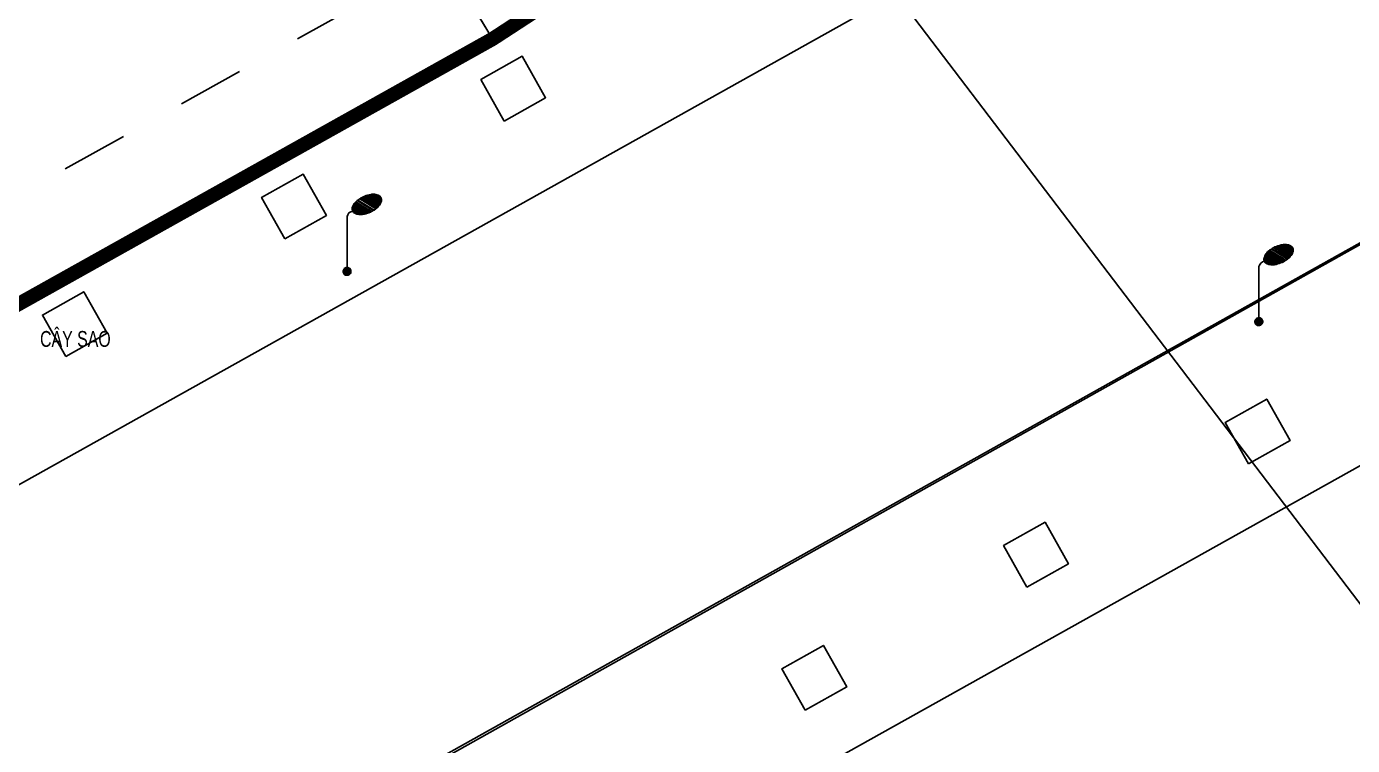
# Model space of a CAD drawing. Header units: millimetres. Extents: x 100 to 288, y -65 to 177.
# Drawn here: x 180.284 to 182.277, y 163.089 to 164.168 of the extents above; entities that cross this region are included whole.
import ezdxf

# ---------------------------------------------------------------- set-up
doc = ezdxf.new("R2010")
doc.units = ezdxf.units.MM
doc.header["$LTSCALE"] = 0.3
doc.header["$MEASUREMENT"] = 0
doc.linetypes.add('DASHDOTX2', pattern=[2, 1, -0.5, 0, -0.5])
doc.linetypes.add('DASHED2', pattern=[0.375, 0.25, -0.125])
for name, color, linetype in [('HATCH', 8, 'CONTINUOUS'), ('HATCH1', 8, 'CONTINUOUS'), ('Ky hieu', 7, 'CONTINUOUS'), ('LAYER 1', 1, 'CONTINUOUS'), ('THAY', 4, 'CONTINUOUS')]:
    doc.layers.add(name, color=color, linetype=linetype)
doc.styles.add('DIM', font='VAVON.TTF')
doc.linetypes.add('FENCELINE2', pattern='A,0.25,-0.1,[132,ltypeshp.shx,S=0.1,R=0,X=-0.1,Y=0],-0.1,1', length=1.45)

# ---------------------------------------------------------------- blocks, each defined once
blk = doc.blocks.new('Cot den')
at = {"layer": 'Ky hieu', "color": 5, "linetype": 'Continuous'}
for p, q in [((474185.965, 1112245.026), (474185.991, 1112245.093)), ((474185.965, 1112242.67), (474185.965, 1112245.026)), ((474185.991, 1112245.093), (474186.045, 1112245.174)), ((474186.045, 1112245.174), (474186.126, 1112245.228)), ((474186.126, 1112245.228), (474186.193, 1112245.255))]:
    blk.add_line(p, q, dxfattribs=at)
mesh = blk.add_polyface(dxfattribs=at)
corners = [(474186.293, 1112245.159), (474186.24, 1112245.199), (474186.324, 1112245.147), (474186.222, 1112245.225), (474186.388, 1112245.122), (474186.202, 1112245.255), (474186.426, 1112245.115), (474186.192, 1112245.289), (474186.489, 1112245.105), (474186.184, 1112245.319), (474186.528, 1112245.105), (474186.186, 1112245.362), (474186.599, 1112245.106), (474186.187, 1112245.386), (474186.631, 1112245.111), (474186.204, 1112245.434), (474186.707, 1112245.122), (474186.22, 1112245.483), (474186.772, 1112245.14), (474186.246, 1112245.526), (474186.839, 1112245.159), (474186.272, 1112245.571), (474186.898, 1112245.183), (474186.31, 1112245.616), (474186.965, 1112245.21), (474186.343, 1112245.654), (474187.016, 1112245.237), (474186.397, 1112245.701), (474187.086, 1112245.274), (474186.425, 1112245.727), (474187.119, 1112245.297), (474186.505, 1112245.781), (474187.199, 1112245.351), (474186.538, 1112245.804), (474187.227, 1112245.377), (474186.608, 1112245.841), (474187.281, 1112245.424), (474186.658, 1112245.868), (474187.313, 1112245.462), (474186.726, 1112245.896), (474187.352, 1112245.507), (474186.785, 1112245.919), (474187.378, 1112245.552), (474186.851, 1112245.938), (474187.404, 1112245.595), (474186.917, 1112245.956), (474187.42, 1112245.644), (474186.993, 1112245.967), (474187.436, 1112245.692), (474187.025, 1112245.972), (474187.438, 1112245.716), (474187.095, 1112245.973), (474187.44, 1112245.759), (474187.135, 1112245.973), (474187.432, 1112245.789), (474187.422, 1112245.824), (474187.197, 1112245.963), (474187.422, 1112245.824), (474187.401, 1112245.854), (474187.235, 1112245.956), (474187.384, 1112245.879), (474187.3, 1112245.931), (474187.331, 1112245.919)]
mesh.append_faces([[corners[k] for k in face] for face in [(0, 0, 2, 1), (1, 2, 4, 3), (3, 4, 6, 5), (5, 6, 8, 7), (7, 8, 10, 9), (9, 10, 12, 11), (11, 12, 14, 13), (13, 14, 16, 15), (15, 16, 18, 17), (17, 18, 20, 19), (19, 20, 22, 21), (21, 22, 24, 23), (23, 24, 26, 25), (25, 26, 28, 27), (27, 28, 30, 29), (29, 30, 32, 31), (31, 32, 34, 33), (33, 34, 36, 35), (35, 36, 38, 37), (37, 38, 40, 39), (39, 40, 42, 41), (41, 42, 44, 43), (43, 44, 46, 45), (45, 46, 48, 47), (47, 48, 50, 49), (49, 50, 52, 51), (51, 52, 54, 53), (53, 54, 57, 56), (56, 55, 58, 59), (59, 58, 60, 61), (61, 60, 62, 62)]], dxfattribs={"vtx0": -1, "vtx2": -1, "color": 5})
mesh = blk.add_polyface(dxfattribs=at)
corners = [(474185.872, 1112242.529), (474185.856, 1112242.542), (474185.903, 1112242.513), (474185.846, 1112242.551), (474185.909, 1112242.511), (474185.832, 1112242.567), (474185.934, 1112242.504), (474185.824, 1112242.577), (474185.943, 1112242.503), (474185.815, 1112242.594), (474185.965, 1112242.501), (474185.808, 1112242.608), (474185.978, 1112242.502), (474185.804, 1112242.623), (474185.995, 1112242.504), (474185.799, 1112242.639), (474186.01, 1112242.508), (474185.798, 1112242.655), (474186.026, 1112242.513), (474185.796, 1112242.67), (474186.039, 1112242.519), (474185.796, 1112242.67), (474186.057, 1112242.529), (474185.798, 1112242.689), (474186.065, 1112242.535), (474185.799, 1112242.7), (474186.084, 1112242.551), (474185.806, 1112242.723), (474186.089, 1112242.557), (474185.808, 1112242.732), (474186.105, 1112242.577), (474185.82, 1112242.754), (474186.109, 1112242.585), (474185.824, 1112242.762), (474186.121, 1112242.608), (474185.84, 1112242.782), (474186.123, 1112242.616), (474185.846, 1112242.789), (474186.13, 1112242.639), (474185.864, 1112242.804), (474186.131, 1112242.65), (474185.872, 1112242.81), (474186.133, 1112242.67), (474185.89, 1112242.82), (474186.131, 1112242.684), (474185.903, 1112242.826), (474186.13, 1112242.7), (474185.919, 1112242.831), (474186.125, 1112242.716), (474185.934, 1112242.835), (474186.121, 1112242.732), (474185.951, 1112242.837), (474186.114, 1112242.745), (474185.965, 1112242.838), (474186.105, 1112242.762), (474185.986, 1112242.836), (474186.097, 1112242.772), (474185.995, 1112242.835), (474186.084, 1112242.789), (474186.02, 1112242.828), (474186.073, 1112242.797), (474186.026, 1112242.826), (474186.057, 1112242.81)]
mesh.append_faces([[corners[k] for k in face] for face in [(0, 0, 2, 1), (1, 2, 4, 3), (3, 4, 6, 5), (5, 6, 8, 7), (7, 8, 10, 9), (9, 10, 12, 11), (11, 12, 14, 13), (13, 14, 16, 15), (15, 16, 18, 17), (17, 18, 20, 19), (21, 20, 22, 23), (23, 22, 24, 25), (25, 24, 26, 27), (27, 26, 28, 29), (29, 28, 30, 31), (31, 30, 32, 33), (33, 32, 34, 35), (35, 34, 36, 37), (37, 36, 38, 39), (39, 38, 40, 41), (41, 40, 42, 43), (43, 42, 44, 45), (45, 44, 46, 47), (47, 46, 48, 49), (49, 48, 50, 51), (51, 50, 52, 53), (53, 52, 54, 55), (55, 54, 56, 57), (57, 56, 58, 59), (59, 58, 60, 61), (61, 60, 62, 62)]], dxfattribs={"vtx0": -1, "vtx2": -1, "color": 5})

msp = doc.modelspace()

# ---------------------------------------------------------------- linework, layer by layer
at = {"layer": 'HATCH', "ltscale": 5}
msp.add_lwpolyline([(181.10675, 164.85295), (182.98523, 162.38589), (185.96275, 162.38589)], dxfattribs=at)
at = {"layer": 'HATCH1'}
for points in [[(176.27073, 170.16515), (175.81624, 169.50856), (175.42732, 168.95144), (175.38911, 168.61409), (175.37844, 168.24695), (175.4636, 167.8732), (175.58034, 167.61824), (175.98397, 166.91949), (176.98638, 165.1917), (177.48141, 164.33472), (177.97962, 163.47706), (178.23712, 163.03572), (178.46561, 162.80121), (178.67888, 162.69985), (178.85006, 162.7091), (179.03284, 162.78885), (179.63078, 163.12149), (182.25949, 164.59078), (183.12819, 165.07847)], [(182.5077, 163.96372), (179.89346, 162.49961)]]:
    msp.add_lwpolyline(points, dxfattribs=at)
at = {"layer": 'HATCH1', "ltscale": 5}
for points in [[(176.27073, 170.16515), (175.81624, 169.50856), (175.42732, 168.95144), (175.38911, 168.61409), (175.37844, 168.24695), (175.4636, 167.8732), (175.58034, 167.61824), (175.98397, 166.91949), (176.98638, 165.1917), (177.48141, 164.33472), (177.97962, 163.47706), (178.23712, 163.03572), (178.46561, 162.80121), (178.67888, 162.69985), (178.85006, 162.7091), (179.03284, 162.78885), (179.63078, 163.12149), (182.25949, 164.59078), (183.12819, 165.07847)], [(179.5712, 161.17366), (179.37716, 161.06587), (179.06966, 161.61945), (179.08092, 161.86012), (179.44355, 162.25292), (185.30386, 165.53064), (185.69044, 165.58008), (186.09118, 164.81508), (185.50761, 164.48916), (185.3841, 164.75358), (185.29491, 164.91579), (184.97231, 165.00833), (179.42132, 161.90809), (179.33283, 161.58599), (179.57163, 161.1739)], [(182.5077, 163.96372), (179.89346, 162.49961)]]:
    msp.add_lwpolyline(points, dxfattribs=at)
at = {"layer": 'HATCH1', "linetype": 'FENCELINE2'}
for points in [[(179.07662, 163.24655), (178.46187, 164.24561), (178.60711, 164.3326), (180.2829, 165.30791), (180.98456, 164.14947)], [(180.98456, 164.14947), (179.15149, 163.12487), (179.07592, 163.24768)]]:
    msp.add_lwpolyline(points, dxfattribs=at)
at = {"layer": 'HATCH1', "linetype": 'Continuous', "ltscale": 0.7}
msp.add_lwpolyline([(180.91051, 164.27173), (181.04108, 164.35672), (181.11543, 164.23466), (180.98456, 164.14947), (180.91051, 164.27173)], close=True, dxfattribs=at)
at = {"layer": 'HATCH1'}
for points in [[(181.002, 164.02611), (181.06424, 164.06117), (181.02918, 164.12341), (180.96694, 164.08835)], [(180.67259, 163.84929), (180.73483, 163.88435), (180.69977, 163.94659), (180.63754, 163.91153)], [(180.34319, 163.67248), (180.40542, 163.70753), (180.37037, 163.76977), (180.30813, 163.73471)], [(182.12045, 163.5113), (182.18268, 163.54635), (182.14762, 163.60859), (182.08539, 163.57353)], [(181.78738, 163.32637), (181.84962, 163.36143), (181.81456, 163.42367), (181.75233, 163.38861)], [(181.45434, 163.14143), (181.51657, 163.17648), (181.48151, 163.23872), (181.41928, 163.20366)]]:
    msp.add_lwpolyline(points, close=True, dxfattribs=at)
at = {"layer": 'LAYER 1', "linetype": 'DASHED2', "lineweight": -2, "flags": 128}
msp.add_lwpolyline([(178.77643, 163.06713), (179.07998, 163.24856), (180.91066, 164.27182), (181.04108, 164.35672), (181.53337, 164.63675), (181.98923, 164.89605), (182.3955, 165.13688), (182.72489, 165.33214), (182.78409, 165.36723), (182.80312, 165.37857), (182.91461, 165.44084), (183.16252, 165.5793), (183.43137, 165.72945), (184.32697, 166.22965), (180.17148, 172.4596), (179.93517, 172.51961), (177.99853, 171.49864), (177.72951, 171.43877), (175.91125, 168.81254), (176.05154, 168.58022), (175.85445, 168.37383), (175.85296, 168.31213), (175.87498, 168.14819), (175.90918, 168.04269), (176.19292, 167.51146), (176.56833, 166.8567)], close=True, dxfattribs=at)
at = {"layer": 'THAY', "linetype": 'DASHDOTX2', "lineweight": -2, "ltscale": 0.3, "const_width": 0.02143, "flags": 128}
msp.add_lwpolyline([(178.72573, 162.87039), (179.15149, 163.12487), (180.98456, 164.14947), (181.11543, 164.23466), (181.60401, 164.51257), (182.06098, 164.77251), (182.46835, 165.01399), (182.79774, 165.20925), (182.85707, 165.24443), (182.87452, 165.25483), (182.98427, 165.31612), (183.23218, 165.45458), (183.50102, 165.60473), (184.53161, 166.18031), (180.25985, 172.58455), (179.91711, 172.67159), (177.94882, 171.63393), (177.64389, 171.56606), (175.74116, 168.81784), (175.87278, 168.59988), (175.71297, 168.43252), (175.70987, 168.3043), (175.73511, 168.1164), (175.7772, 167.98657), (176.06793, 167.44226), (176.44464, 166.78521), (178.72573, 162.87039)], dxfattribs=at)

# ---------------------------------------------------------------- block references
at = {"layer": 'HATCH1', "xscale": 0.03504980631987564, "yscale": 0.03504980634066612, "zscale": 0.03504980631809729}
for p in [(-16439.36028, -38820.08975), (-16437.99041, -38820.16523)]:
    msp.add_blockref('Cot den', p, dxfattribs=at)

# ---------------------------------------------------------------- texts
at = {"layer": 'HATCH1', "style": 'DIM', "width": 0.75}
msp.add_text('CAÂY SAO', height=0.02381, dxfattribs=at).set_placement((180.30463, 163.68711))

doc.saveas('drawing.dxf')
